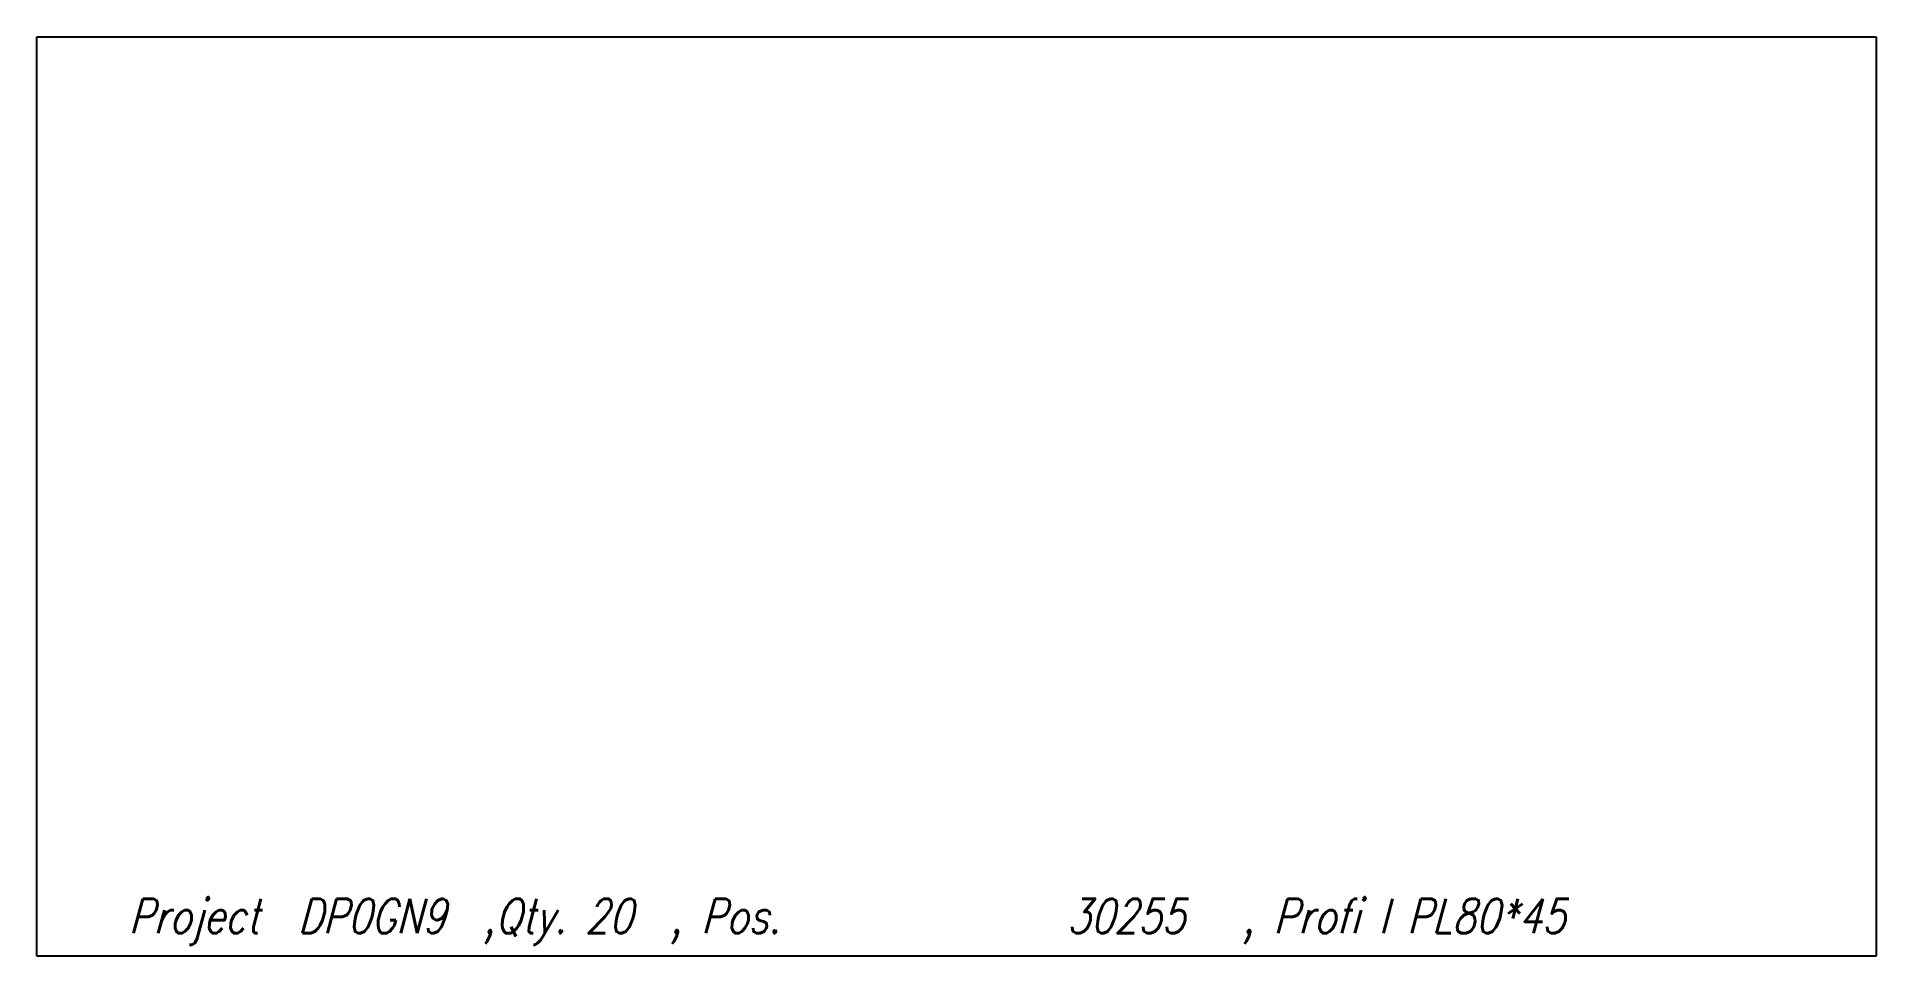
# Model space of a CAD drawing. Extents: x 0 to 160, y -40 to 40.
import ezdxf

# ---------------------------------------------------------------- set-up
doc = ezdxf.new("R2010")
doc.units = 0
doc.header["$LTSCALE"] = 10
doc.layers.add('TEILE', color=7, linetype='CONTINUOUS')
doc.layers.add('UNTERSCHRIFT', color=7, linetype='CONTINUOUS')
doc.styles.get("Standard").update_dxf_attribs({"font": 'ROMANS'})

msp = doc.modelspace()

# ---------------------------------------------------------------- linework, layer by layer
at = {"layer": 'TEILE', "color": 2}
for p, q in [((0, 39.999943), (160, 40.000057)), ((160, 40.000057), (160, -39.999943)), ((0, -40.000057), (0, 39.999943)), ((160, -39.999943), (0, -40.000057))]:
    msp.add_line(p, q, dxfattribs=at)

# ---------------------------------------------------------------- texts
at = {"layer": 'UNTERSCHRIFT', "color": 2, "oblique": 15, "width": 0.8}
for s, p in [('Project  DP0GN9  ,Qty. 20  , Pos. ', (7.999995, -38.000053)), ('30255', (89.599998, -37.999996)), ('  , Profi l PL80*45', (101.599998, -37.999985))]:
    msp.add_text(s, height=3, dxfattribs=at).set_placement(p)

doc.saveas('drawing.dxf')
